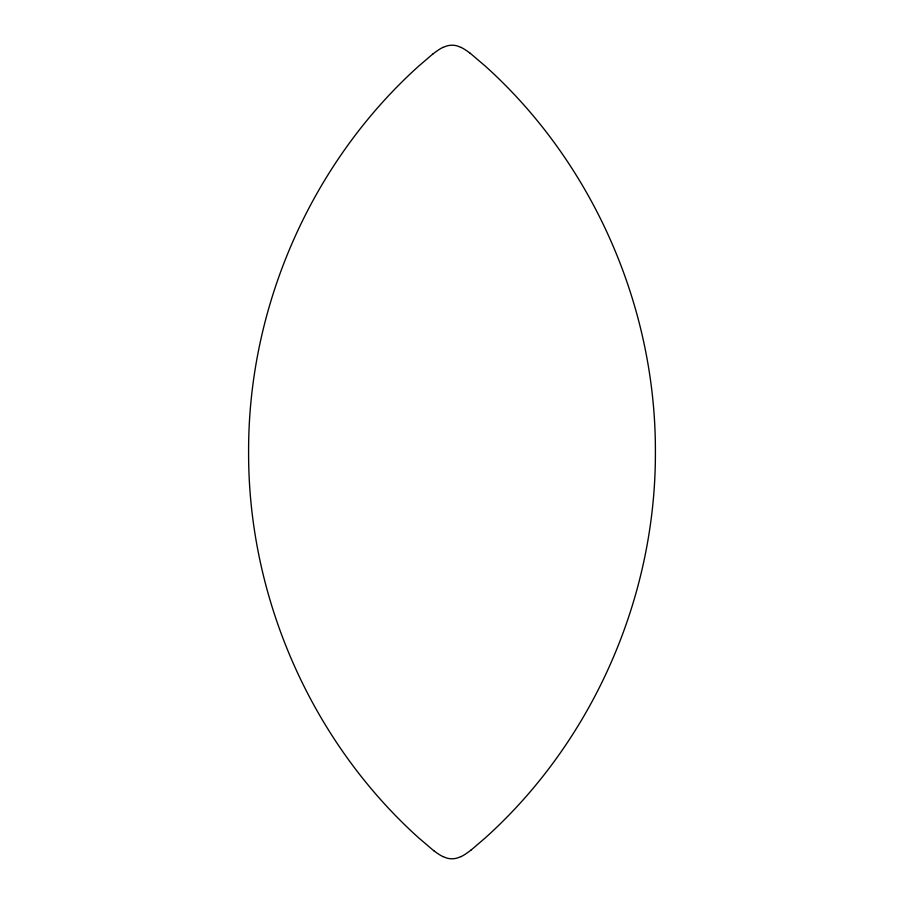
<?xml version="1.0" encoding="UTF-8"?>
<svg xmlns="http://www.w3.org/2000/svg" width="904" height="904" viewBox="0 0 904 904"><rect width="100%" height="100%" fill="white"/><g stroke="black" fill="none" stroke-linecap="round" stroke-linejoin="round"><path stroke-width="1.36" d="M432.801 54.014L418.36 66.421C310.773 163.511 248.103 307.236 248.6 452C248.103 596.764 310.773 740.489 418.36 837.579L433.807 850.766M471.199 849.986L485.64 837.579C593.227 740.489 655.897 596.764 655.4 452C655.897 307.236 593.227 163.511 485.64 66.421L470.193 53.234M442.892 47.483L446.418 46.081A18.837 18.837 0 0 1 457.605 46.036L461.108 47.483M461.108 856.517L457.582 857.919A18.837 18.837 0 0 1 446.395 857.964L442.892 856.517M461.153 47.392A58.229 58.229 0 0 1 470.148 53.291M432.869 54.082A60.862 60.862 0 0 1 442.836 47.37M442.847 856.608A58.229 58.229 0 0 1 433.852 850.709M471.131 849.918A60.862 60.862 0 0 1 461.164 856.63"/></g></svg>
